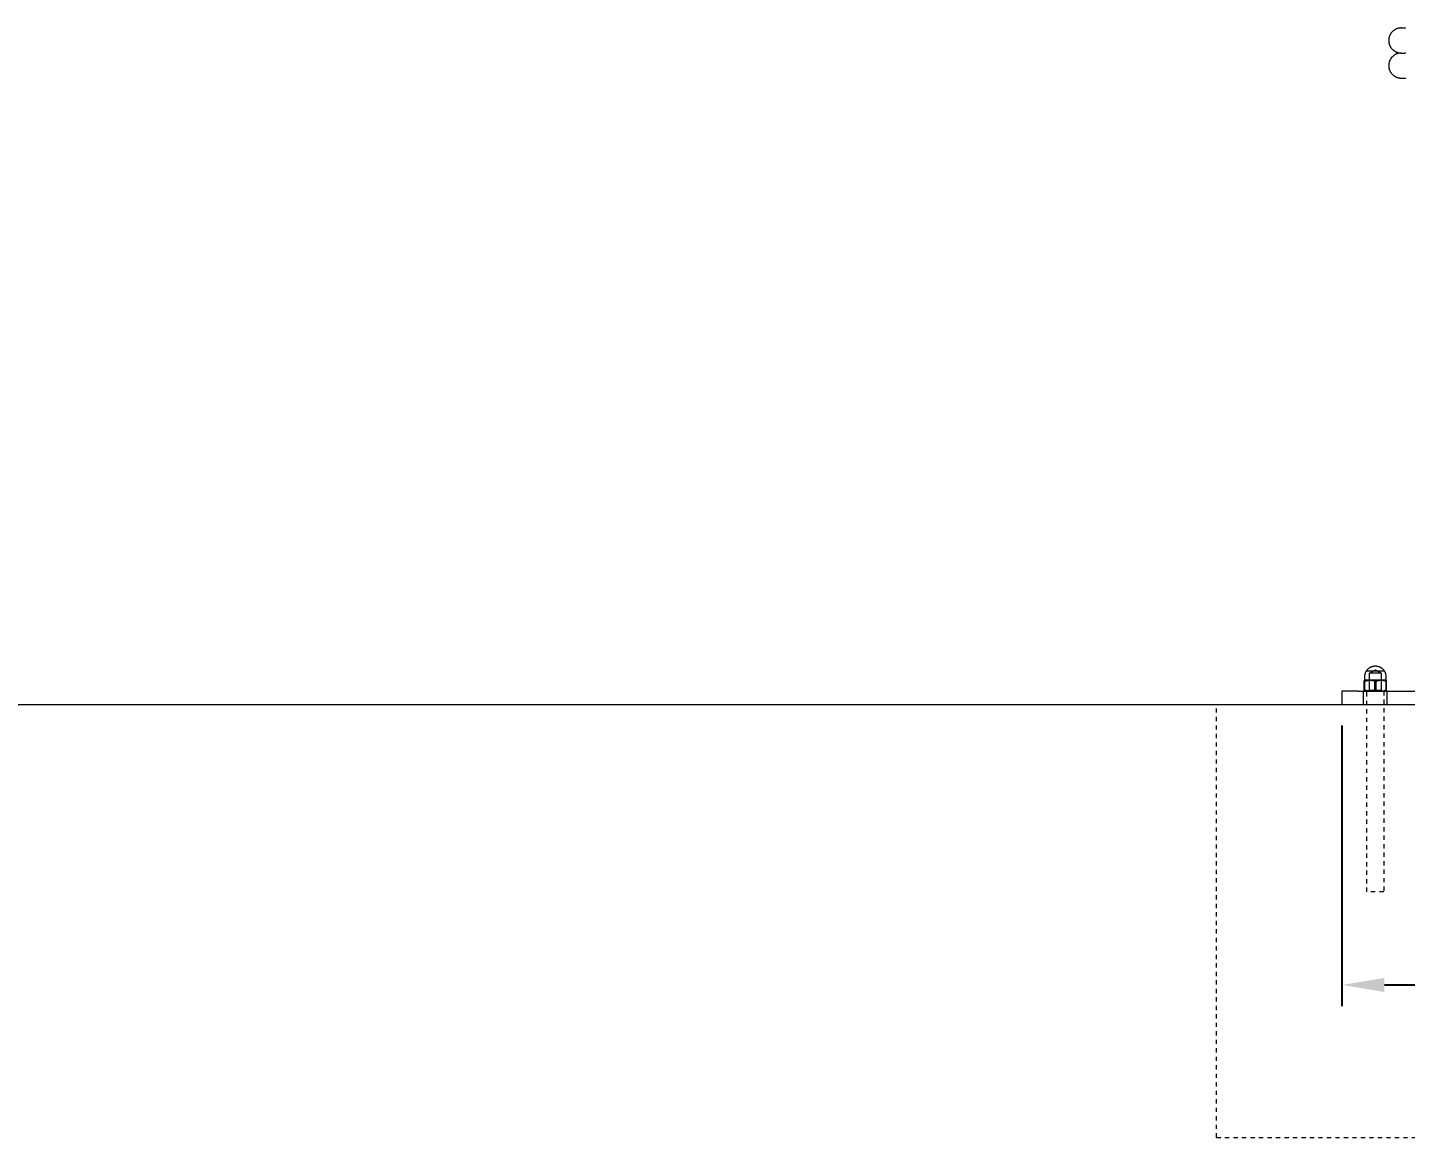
# Model space of a CAD drawing. Header units: inches. Extents: x -14 to 184, y -4 to 134.
# Drawn here: x 91.46 to 123.89, y 101.16 to 127.29 of the extents above; entities that cross this region are included whole.
import ezdxf

# ---------------------------------------------------------------- set-up
doc = ezdxf.new("R2010")
doc.units = ezdxf.units.IN
doc.linetypes.add('HIDDEN', pattern=[1.905, 1.27, -0.635])
for name, color, linetype, lineweight in [('ZANO_R', 7, 'Continuous', 0), ('ZANO_R_przerywana', 250, 'HIDDEN', 0), ('ZANO_W', 1, 'Continuous', 0)]:
    doc.layers.add(name, color=color, linetype=linetype, lineweight=lineweight)
doc.styles.get("Standard").update_dxf_attribs({"font": 'arial.ttf'})
doc.dimstyles.new('amerykanie', dxfattribs={"dimtxt": 50, "dimasz": 50, "dimexe": 0.5, "dimexo": 0.5, "dimgap": 1, "dimtad": 1, "dimdec": 0, "dimzin": 0, "dimlunit": 5, "dimtxsty": 'Standard', "dimcen": 0.09, "dimclrd": 1, "dimclre": 1, "dimclrt": 1, "dimazin": 0, "dimtfac": 1, "dimtdec": 0, "dimtmove": 0, "dimatfit": 3, "dimfxl": 1, "dimtzin": 0, "dimarcsym": 1})

# ---------------------------------------------------------------- blocks, each defined once
blk = doc.blocks.new('*D384')
at = {"layer": 'ZANO_W', "color": 1, "lineweight": -2}
for p, q in [((122.399, 110.855), (122.399, 104.251)), ((178.462, 110.855), (178.462, 104.251)), ((123.399, 104.751), (177.462, 104.751))]:
    blk.add_line(p, q, dxfattribs=at)
at = {"layer": 'ZANO_W', "color": 1}
for points in [[(123.399, 104.918), (123.399, 104.585), (122.399, 104.751)], [(177.462, 104.585), (177.462, 104.918), (178.462, 104.751)]]:
    blk.add_solid(points, dxfattribs=at)
at = {"layer": 'ZANO_W', "color": 1, "insert": (150.43, 106.092), "char_height": 1.625, "attachment_point": 5}
blk.add_mtext('56 1/16', dxfattribs=at)

msp = doc.modelspace()

# ---------------------------------------------------------------- linework, layer by layer
at = {"layer": 'ZANO_R'}
for p, q in [((123.56742, 127.17114), (123.56119, 127.16321)), ((123.57391, 127.17885), (123.56742, 127.17114)), ((123.58067, 127.18633), (123.57391, 127.17885)), ((123.58767, 127.19359), (123.58067, 127.18633)), ((123.59492, 127.20059), (123.58767, 127.19359)), ((123.60241, 127.20735), (123.59492, 127.20059)), ((123.61012, 127.21384), (123.60241, 127.20735)), ((123.61805, 127.22007), (123.61012, 127.21384)), ((123.62619, 127.22602), (123.61805, 127.22007)), ((123.63452, 127.2317), (123.62619, 127.22602)), ((123.64304, 127.23708), (123.63452, 127.2317)), ((123.65175, 127.24217), (123.64304, 127.23708)), ((123.66062, 127.24696), (123.65175, 127.24217)), ((123.66965, 127.25145), (123.66062, 127.24696)), ((123.67883, 127.25562), (123.66965, 127.25145)), ((123.68814, 127.25948), (123.67883, 127.25562)), ((123.69758, 127.26302), (123.68814, 127.25948)), ((123.70714, 127.26623), (123.69758, 127.26302)), ((123.7168, 127.26912), (123.70714, 127.26623)), ((123.72655, 127.27167), (123.7168, 127.26912)), ((123.73639, 127.27389), (123.72655, 127.27167)), ((123.74629, 127.27578), (123.73639, 127.27389)), ((123.75626, 127.27732), (123.74629, 127.27578)), ((123.76627, 127.27852), (123.75626, 127.27732)), ((123.77631, 127.27938), (123.76627, 127.27852)), ((123.78638, 127.2799), (123.77631, 127.27938)), ((123.79646, 127.28007), (123.78638, 127.2799)), ((123.79646, 127.28007), (123.88505, 127.28007)), ((123.88505, 127.28007), (123.88539, 127.28008)), ((123.88539, 127.28008), (123.88573, 127.28009)), ((123.88573, 127.28009), (123.88606, 127.28012)), ((123.88606, 127.28012), (123.8864, 127.28016)), ((123.8864, 127.28016), (123.88673, 127.28021)), ((123.88673, 127.28021), (123.88707, 127.28028)), ((123.88707, 127.28028), (123.8874, 127.28035)), ((123.8874, 127.28035), (123.88773, 127.28044)), ((123.88773, 127.28044), (123.88805, 127.28054)), ((123.88805, 127.28054), (123.88837, 127.28065)), ((123.88837, 127.28065), (123.88869, 127.28077)), ((123.88869, 127.28077), (123.889, 127.2809)), ((123.889, 127.2809), (123.88931, 127.28104)), ((123.88931, 127.28104), (123.88961, 127.28119)), ((123.88961, 127.28119), (123.88991, 127.28135)), ((123.88991, 127.28135), (123.8902, 127.28153)), ((123.8902, 127.28153), (123.89049, 127.28171)), ((123.89049, 127.28171), (123.89077, 127.2819)), ((123.89077, 127.2819), (123.89104, 127.2821)), ((123.89104, 127.2821), (123.8913, 127.28231)), ((123.8913, 127.28231), (123.89156, 127.28253)), ((123.89156, 127.28253), (123.89181, 127.28276)), ((123.89181, 127.28276), (123.89205, 127.283)), ((123.89205, 127.283), (123.89229, 127.28324)), ((123.89229, 127.28324), (123.89251, 127.2835)), ((123.89251, 127.2835), (123.89273, 127.28376)), ((123.89273, 127.28376), (123.89294, 127.28403)), ((123.89294, 127.28403), (123.89314, 127.2843)), ((123.89314, 127.2843), (123.89332, 127.28458)), ((123.89332, 127.28458), (123.8935, 127.28487)), ((123.8935, 127.28487), (123.89367, 127.28517)), ((123.89367, 127.28517), (123.89383, 127.28547)), ((123.89383, 127.28547), (123.89398, 127.28577)), ((123.89398, 127.28577), (123.89411, 127.28608)), ((123.89411, 127.28608), (123.89424, 127.2864)), ((123.89424, 127.2864), (123.89436, 127.28671)), ((123.89436, 127.28671), (123.89446, 127.28704)), ((123.89446, 127.28704), (123.89455, 127.28736)), ((123.89455, 127.28736), (123.89464, 127.28769)), ((123.89464, 127.28769), (123.89471, 127.28802)), ((123.89471, 127.28802), (123.89477, 127.28836)), ((123.89477, 127.28836), (123.89481, 127.28869)), ((123.89481, 127.28869), (123.89485, 127.28903)), ((123.50136, 126.99487), (123.50119, 126.98479)), ((123.50119, 126.98479), (123.50136, 126.97471)), ((123.50188, 127.00494), (123.50136, 126.99487)), ((123.50136, 126.97471), (123.50188, 126.96464)), ((123.50274, 127.01499), (123.50188, 127.00494)), ((123.50188, 126.96464), (123.50274, 126.9546)), ((123.50394, 127.025), (123.50274, 127.01499)), ((123.50274, 126.9546), (123.50394, 126.94459)), ((123.50548, 127.03496), (123.50394, 127.025)), ((123.50394, 126.94459), (123.50548, 126.93462)), ((123.50737, 127.04487), (123.50548, 127.03496)), ((123.50548, 126.93462), (123.50737, 126.92472)), ((123.50958, 127.0547), (123.50737, 127.04487)), ((123.50737, 126.92472), (123.50958, 126.91488)), ((123.51214, 127.06446), (123.50958, 127.0547)), ((123.50958, 126.91488), (123.51214, 126.90513)), ((123.51502, 127.07412), (123.51214, 127.06446)), ((123.51214, 126.90513), (123.51502, 126.89547)), ((123.51824, 127.08368), (123.51502, 127.07412)), ((123.51502, 126.89547), (123.51824, 126.88591)), ((123.52178, 127.09312), (123.51824, 127.08368)), ((123.51824, 126.88591), (123.52178, 126.87647)), ((123.52563, 127.10243), (123.52178, 127.09312)), ((123.52178, 126.87647), (123.52563, 126.86716)), ((123.52981, 127.11161), (123.52563, 127.10243)), ((123.52563, 126.86716), (123.52981, 126.85798)), ((123.53429, 127.12064), (123.52981, 127.11161)), ((123.52981, 126.85798), (123.53429, 126.84895)), ((123.53908, 127.12951), (123.53429, 127.12064)), ((123.53429, 126.84895), (123.53908, 126.84008)), ((123.54418, 127.13821), (123.53908, 127.12951)), ((123.53908, 126.84008), (123.54418, 126.83137)), ((123.54956, 127.14674), (123.54418, 127.13821)), ((123.55523, 127.15507), (123.54956, 127.14674)), ((123.56119, 127.16321), (123.55523, 127.15507)), ((123.52981, 126.52106), (123.52563, 126.51188)), ((123.53429, 126.53009), (123.52981, 126.52106)), ((123.53908, 126.53896), (123.53429, 126.53009)), ((123.54418, 126.54766), (123.53908, 126.53896)), ((123.54418, 126.83137), (123.54956, 126.82285)), ((123.54956, 126.55619), (123.54418, 126.54766)), ((123.54956, 126.82285), (123.55523, 126.81451)), ((123.55523, 126.56452), (123.54956, 126.55619)), ((123.55523, 126.81451), (123.56119, 126.80638)), ((123.56119, 126.57266), (123.55523, 126.56452)), ((123.56119, 126.80638), (123.56742, 126.79845)), ((123.56742, 126.58059), (123.56119, 126.57266)), ((123.56742, 126.79845), (123.57391, 126.79074)), ((123.57391, 126.5883), (123.56742, 126.58059)), ((123.57391, 126.79074), (123.58067, 126.78325)), ((123.58067, 126.59578), (123.57391, 126.5883)), ((123.58067, 126.78325), (123.58767, 126.776)), ((123.58767, 126.60303), (123.58067, 126.59578)), ((123.58767, 126.776), (123.59492, 126.769)), ((123.59492, 126.61004), (123.58767, 126.60303)), ((123.59492, 126.769), (123.60241, 126.76224)), ((123.60241, 126.6168), (123.59492, 126.61004)), ((123.60241, 126.76224), (123.61012, 126.75574)), ((123.61012, 126.62329), (123.60241, 126.6168)), ((123.61012, 126.75574), (123.61805, 126.74952)), ((123.61805, 126.62952), (123.61012, 126.62329)), ((123.61805, 126.74952), (123.62619, 126.74356)), ((123.62619, 126.63547), (123.61805, 126.62952)), ((123.62619, 126.74356), (123.63452, 126.73789)), ((123.63452, 126.64115), (123.62619, 126.63547)), ((123.63452, 126.73789), (123.64304, 126.7325)), ((123.64304, 126.64653), (123.63452, 126.64115)), ((123.64304, 126.7325), (123.65175, 126.72741)), ((123.65175, 126.65162), (123.64304, 126.64653)), ((123.65175, 126.72741), (123.66062, 126.72262)), ((123.66062, 126.65641), (123.65175, 126.65162)), ((123.66062, 126.72262), (123.66965, 126.71814)), ((123.66965, 126.6609), (123.66062, 126.65641)), ((123.66965, 126.71814), (123.67883, 126.71396)), ((123.67883, 126.66507), (123.66965, 126.6609)), ((123.67883, 126.71396), (123.68814, 126.71011)), ((123.68814, 126.66893), (123.67883, 126.66507)), ((123.68814, 126.71011), (123.69758, 126.70657)), ((123.69758, 126.67247), (123.68814, 126.66893)), ((123.69758, 126.70657), (123.70714, 126.70335)), ((123.70714, 126.67568), (123.69758, 126.67247)), ((123.70714, 126.70335), (123.7168, 126.70047)), ((123.7168, 126.67857), (123.70714, 126.67568)), ((123.7168, 126.70047), (123.72655, 126.69791)), ((123.72655, 126.68112), (123.7168, 126.67857)), ((123.72655, 126.69791), (123.73639, 126.69569)), ((123.73639, 126.68334), (123.72655, 126.68112)), ((123.73639, 126.69569), (123.74629, 126.69381)), ((123.74629, 126.68522), (123.73639, 126.68334)), ((123.74629, 126.69381), (123.75626, 126.69227)), ((123.75626, 126.68677), (123.74629, 126.68522)), ((123.75626, 126.69227), (123.76627, 126.69107)), ((123.76627, 126.68797), (123.75626, 126.68677)), ((123.76627, 126.69107), (123.77631, 126.69021)), ((123.77631, 126.68883), (123.76627, 126.68797)), ((123.77631, 126.69021), (123.78638, 126.68969)), ((123.78638, 126.68935), (123.77631, 126.68883)), ((123.78638, 126.68969), (123.79646, 126.68952)), ((123.79646, 126.68952), (123.78638, 126.68935)), ((123.79646, 126.68952), (123.88505, 126.68952)), ((123.88505, 126.68952), (123.88538, 126.68952)), ((123.88538, 126.68952), (123.88572, 126.68954)), ((123.88572, 126.68954), (123.88606, 126.68957)), ((123.88606, 126.68957), (123.88639, 126.68961)), ((123.88639, 126.68961), (123.88673, 126.68966)), ((123.88673, 126.68966), (123.88706, 126.68973)), ((123.88706, 126.68973), (123.88739, 126.6898)), ((123.88739, 126.6898), (123.88771, 126.68989)), ((123.88771, 126.68989), (123.88804, 126.68998)), ((123.88804, 126.68998), (123.88836, 126.69009)), ((123.88836, 126.69009), (123.88867, 126.69021)), ((123.88867, 126.69021), (123.88898, 126.69034)), ((123.88898, 126.69034), (123.88929, 126.69048)), ((123.88929, 126.69048), (123.88959, 126.69063)), ((123.88959, 126.69063), (123.88989, 126.69079)), ((123.88989, 126.69079), (123.89018, 126.69096)), ((123.89018, 126.69096), (123.89046, 126.69114)), ((123.89046, 126.69114), (123.89074, 126.69133)), ((123.89074, 126.69133), (123.89101, 126.69153)), ((123.89101, 126.69153), (123.89128, 126.69174)), ((123.89128, 126.69174), (123.89154, 126.69196)), ((123.89154, 126.69196), (123.89179, 126.69219)), ((123.89179, 126.69219), (123.89203, 126.69242)), ((123.89203, 126.69242), (123.89226, 126.69267)), ((123.89226, 126.69267), (123.89249, 126.69292)), ((123.89249, 126.69292), (123.8927, 126.69318)), ((123.8927, 126.69318), (123.89291, 126.69344)), ((123.89291, 126.69344), (123.89311, 126.69371)), ((123.89311, 126.69371), (123.8933, 126.69399)), ((123.8933, 126.69399), (123.89348, 126.69428)), ((123.89348, 126.69428), (123.89365, 126.69457)), ((123.89365, 126.69457), (123.89381, 126.69487)), ((123.89381, 126.69487), (123.89395, 126.69517)), ((123.89395, 126.69517), (123.89409, 126.69548)), ((123.89409, 126.69548), (123.89422, 126.69579)), ((123.89422, 126.69579), (123.89434, 126.69611)), ((123.89434, 126.69611), (123.89444, 126.69643)), ((123.89444, 126.69643), (123.89454, 126.69675)), ((123.89454, 126.69675), (123.89462, 126.69708)), ((123.89462, 126.69708), (123.89469, 126.69741)), ((123.89469, 126.69741), (123.89476, 126.69774)), ((123.89476, 126.69774), (123.89481, 126.69807)), ((123.89481, 126.69807), (123.89484, 126.69841)), ((123.50136, 126.40432), (123.50119, 126.39424)), ((123.50119, 126.39424), (123.50136, 126.38416)), ((123.50188, 126.41439), (123.50136, 126.40432)), ((123.50136, 126.38416), (123.50188, 126.37409)), ((123.50274, 126.42444), (123.50188, 126.41439)), ((123.50188, 126.37409), (123.50274, 126.36405)), ((123.50394, 126.43445), (123.50274, 126.42444)), ((123.50274, 126.36405), (123.50394, 126.35404)), ((123.50548, 126.44441), (123.50394, 126.43445)), ((123.50394, 126.35404), (123.50548, 126.34407)), ((123.50737, 126.45432), (123.50548, 126.44441)), ((123.50548, 126.34407), (123.50737, 126.33417)), ((123.50958, 126.46415), (123.50737, 126.45432)), ((123.50737, 126.33417), (123.50958, 126.32433)), ((123.51214, 126.47391), (123.50958, 126.46415)), ((123.50958, 126.32433), (123.51214, 126.31458)), ((123.51502, 126.48357), (123.51214, 126.47391)), ((123.51214, 126.31458), (123.51502, 126.30492)), ((123.51824, 126.49312), (123.51502, 126.48357)), ((123.51502, 126.30492), (123.51824, 126.29536)), ((123.52178, 126.50257), (123.51824, 126.49312)), ((123.51824, 126.29536), (123.52178, 126.28592)), ((123.52563, 126.51188), (123.52178, 126.50257)), ((123.52178, 126.28592), (123.52563, 126.2766)), ((123.52563, 126.2766), (123.52981, 126.26743)), ((123.52981, 126.26743), (123.53429, 126.2584)), ((123.53429, 126.2584), (123.53908, 126.24952)), ((123.53908, 126.24952), (123.54418, 126.24082)), ((123.54418, 126.24082), (123.54956, 126.2323)), ((123.54956, 126.2323), (123.55523, 126.22396)), ((123.55523, 126.22396), (123.56119, 126.21583)), ((123.56119, 126.21583), (123.56742, 126.2079)), ((123.56742, 126.2079), (123.57391, 126.20019)), ((123.57391, 126.20019), (123.58067, 126.1927)), ((123.58067, 126.1927), (123.58767, 126.18545)), ((123.58767, 126.18545), (123.59492, 126.17844)), ((123.59492, 126.17844), (123.60241, 126.17169)), ((123.60241, 126.17169), (123.61012, 126.16519)), ((123.61012, 126.16519), (123.61805, 126.15897)), ((123.61805, 126.15897), (123.62619, 126.15301)), ((123.62619, 126.15301), (123.63452, 126.14734)), ((123.63452, 126.14734), (123.64304, 126.14195)), ((123.64304, 126.14195), (123.65175, 126.13686)), ((123.65175, 126.13686), (123.66062, 126.13207)), ((123.66062, 126.13207), (123.66965, 126.12759)), ((123.66965, 126.12759), (123.67883, 126.12341)), ((123.67883, 126.12341), (123.68814, 126.11955)), ((123.68814, 126.11955), (123.69758, 126.11602)), ((123.69758, 126.11602), (123.70714, 126.1128)), ((123.70714, 126.1128), (123.7168, 126.10992)), ((123.7168, 126.10992), (123.72655, 126.10736)), ((123.72655, 126.10736), (123.73639, 126.10514)), ((123.73639, 126.10514), (123.74629, 126.10326)), ((123.74629, 126.10326), (123.75626, 126.10172)), ((123.75626, 126.10172), (123.76627, 126.10051)), ((123.76627, 126.10051), (123.77631, 126.09966)), ((123.77631, 126.09966), (123.78638, 126.09914)), ((123.78638, 126.09914), (123.79646, 126.09897)), ((123.79646, 126.09897), (123.88505, 126.09897)), ((123.88505, 126.09897), (123.88539, 126.09896)), ((123.88539, 126.09896), (123.88573, 126.09894)), ((123.88573, 126.09894), (123.88606, 126.09891)), ((123.88606, 126.09891), (123.8864, 126.09887)), ((123.8864, 126.09887), (123.88673, 126.09882)), ((123.88673, 126.09882), (123.88707, 126.09876)), ((123.88707, 126.09876), (123.8874, 126.09868)), ((123.8874, 126.09868), (123.88773, 126.0986)), ((123.88773, 126.0986), (123.88805, 126.0985)), ((123.88805, 126.0985), (123.88837, 126.09839)), ((123.88837, 126.09839), (123.88869, 126.09827)), ((123.88869, 126.09827), (123.889, 126.09814)), ((123.889, 126.09814), (123.88931, 126.098)), ((123.88931, 126.098), (123.88961, 126.09784)), ((123.88961, 126.09784), (123.88991, 126.09768)), ((123.88991, 126.09768), (123.8902, 126.09751)), ((123.8902, 126.09751), (123.89049, 126.09733)), ((123.89049, 126.09733), (123.89077, 126.09714)), ((123.89077, 126.09714), (123.89104, 126.09693)), ((123.89104, 126.09693), (123.8913, 126.09672)), ((123.8913, 126.09672), (123.89156, 126.0965)), ((123.89156, 126.0965), (123.89181, 126.09627)), ((123.89181, 126.09627), (123.89205, 126.09604)), ((123.89205, 126.09604), (123.89229, 126.09579)), ((123.89229, 126.09579), (123.89251, 126.09554)), ((123.89251, 126.09554), (123.89273, 126.09528)), ((123.89273, 126.09528), (123.89294, 126.09501)), ((123.89294, 126.09501), (123.89314, 126.09473)), ((123.89314, 126.09473), (123.89332, 126.09445)), ((123.89332, 126.09445), (123.8935, 126.09416)), ((123.8935, 126.09416), (123.89367, 126.09387)), ((123.89367, 126.09387), (123.89383, 126.09357)), ((123.89383, 126.09357), (123.89398, 126.09326)), ((123.89398, 126.09326), (123.89411, 126.09295)), ((123.89411, 126.09295), (123.89424, 126.09264)), ((123.89424, 126.09264), (123.89436, 126.09232)), ((123.89436, 126.09232), (123.89446, 126.092)), ((123.89446, 126.092), (123.89455, 126.09167)), ((123.89455, 126.09167), (123.89464, 126.09134)), ((123.89464, 126.09134), (123.89471, 126.09101)), ((123.89471, 126.09101), (123.89477, 126.09068)), ((123.89477, 126.09068), (123.89481, 126.09034)), ((123.89481, 126.09034), (123.89485, 126.09001)), ((123.0882, 112.24001), (123.09596, 112.24322)), ((123.09596, 112.24322), (123.10383, 112.24617)), ((123.10383, 112.24617), (123.11179, 112.24885)), ((123.11179, 112.24885), (123.11984, 112.25126)), ((123.11984, 112.25126), (123.12797, 112.25338)), ((123.12797, 112.25338), (123.13617, 112.25523)), ((123.13617, 112.25523), (123.14442, 112.2568)), ((123.14442, 112.2568), (123.15272, 112.25809)), ((123.15272, 112.25809), (123.16107, 112.25909)), ((123.16107, 112.25909), (123.16944, 112.25981)), ((123.16944, 112.25981), (123.17783, 112.26024)), ((123.17783, 112.26024), (123.18623, 112.26038)), ((123.18623, 112.26038), (123.19463, 112.26024)), ((123.19463, 112.26024), (123.20302, 112.25981)), ((123.20302, 112.25981), (123.21139, 112.25909)), ((123.21139, 112.25909), (123.21973, 112.25809)), ((123.21973, 112.25809), (123.22804, 112.2568)), ((123.22804, 112.2568), (123.23629, 112.25523)), ((123.23629, 112.25523), (123.24449, 112.25338)), ((123.24449, 112.25338), (123.25262, 112.25126)), ((123.25262, 112.25126), (123.26067, 112.24885)), ((123.26067, 112.24885), (123.26863, 112.24617)), ((123.26863, 112.24617), (123.2765, 112.24322)), ((123.2765, 112.24322), (123.28426, 112.24001)), ((122.92463, 111.90288), (122.93053, 111.92573)), ((122.93053, 111.92573), (122.93643, 111.90288)), ((123.06185, 111.92573), (122.93071, 111.92573)), ((122.9356, 111.92576), (122.94017, 111.93046)), ((122.94017, 112.01432), (122.94031, 112.02272)), ((122.94017, 111.93046), (122.94017, 112.01432)), ((122.94031, 112.02272), (122.94074, 112.03111)), ((122.94074, 112.03111), (122.94146, 112.03948)), ((122.94146, 112.03948), (122.94246, 112.04782)), ((122.94246, 112.04782), (122.94374, 112.05613)), ((122.94374, 112.05613), (122.94531, 112.06438)), ((122.94531, 112.06438), (122.94716, 112.07258)), ((122.94716, 112.07258), (122.94929, 112.0807)), ((122.94929, 112.0807), (122.95169, 112.08876)), ((122.95169, 112.08876), (122.95437, 112.09672)), ((122.95437, 112.09672), (122.95732, 112.10459)), ((122.95732, 112.10459), (122.96054, 112.11235)), ((122.96054, 112.11235), (122.96402, 112.12)), ((122.96402, 112.12), (122.96775, 112.12752)), ((122.96775, 112.12752), (122.97175, 112.13492)), ((122.97175, 112.13492), (122.97599, 112.14217)), ((122.98454, 111.91922), (122.97236, 111.91673)), ((122.97599, 112.14217), (122.98047, 112.14927)), ((122.98047, 112.14927), (122.9852, 112.15622)), ((122.9968, 111.92131), (122.98454, 111.91922)), ((122.9852, 112.15622), (122.99016, 112.163)), ((122.98781, 111.91703), (123.00091, 111.91954)), ((122.98938, 112.14904), (123.38308, 112.14904)), ((122.99016, 112.163), (122.99535, 112.1696)), ((122.99535, 112.1696), (123.00077, 112.17603)), ((123.00911, 111.92301), (122.9968, 111.92131)), ((123.00077, 112.17603), (123.0064, 112.18227)), ((123.00091, 111.91954), (123.01408, 111.92162)), ((123.0064, 112.18227), (123.01224, 112.18831)), ((123.02148, 111.92431), (123.00911, 111.92301)), ((123.01224, 112.18831), (123.01828, 112.19415)), ((123.01408, 111.92162), (123.02731, 111.92329)), ((123.01828, 112.19415), (123.02451, 112.19978)), ((123.03388, 111.92522), (123.02148, 111.92431)), ((123.02451, 112.19978), (123.03094, 112.20519)), ((123.02731, 111.92329), (123.04059, 111.92453)), ((123.03094, 112.20519), (123.03755, 112.21038)), ((123.0463, 111.92572), (123.03388, 111.92522)), ((123.03755, 112.21038), (123.04433, 112.21534)), ((123.04059, 111.92453), (123.0539, 111.92534)), ((123.04433, 112.21534), (123.05127, 112.22007)), ((123.05127, 112.22007), (123.05838, 112.22456)), ((123.05237, 111.68737), (123.05237, 112.08715)), ((123.25773, 112.08715), (123.05238, 112.08715)), ((123.05243, 112.08719), (123.18623, 112.16758)), ((123.06558, 111.9252), (123.0532, 111.92571)), ((123.0539, 111.92534), (123.06723, 111.92573)), ((123.05838, 112.22456), (123.06563, 112.2288)), ((123.05888, 111.92563), (123.06342, 111.92571)), ((123.07793, 111.92428), (123.06558, 111.9252)), ((123.06563, 112.2288), (123.07302, 112.23279)), ((123.06723, 111.92573), (123.08055, 111.92534)), ((123.07057, 111.92572), (123.07556, 111.92563)), ((123.31844, 111.92573), (123.07186, 111.92573)), ((123.07302, 112.23279), (123.08055, 112.23653)), ((123.09025, 111.92297), (123.07793, 111.92428)), ((123.08055, 112.23653), (123.0882, 112.24001)), ((123.08055, 111.92534), (123.09386, 111.92453)), ((123.10252, 111.92127), (123.09025, 111.92297)), ((123.09386, 111.92453), (123.10714, 111.92329)), ((123.11473, 111.91917), (123.10252, 111.92127)), ((123.10714, 111.92329), (123.12037, 111.92162)), ((123.12687, 111.91668), (123.11473, 111.91917)), ((123.12037, 111.92162), (123.13354, 111.91954)), ((123.13354, 111.91954), (123.14664, 111.91703)), ((123.18623, 112.16758), (123.32002, 112.08719)), ((123.22962, 111.91778), (123.21564, 111.91476)), ((123.24369, 111.92033), (123.22962, 111.91778)), ((123.25784, 111.92239), (123.24369, 111.92033)), ((123.24701, 111.91702), (123.25952, 111.91952)), ((123.32007, 112.08715), (123.25773, 112.08715)), ((123.27206, 111.92398), (123.25784, 111.92239)), ((123.25952, 111.91952), (123.27211, 111.92161)), ((123.28631, 111.92508), (123.27206, 111.92398)), ((123.27211, 111.92161), (123.28475, 111.92328)), ((123.28426, 112.24001), (123.29191, 112.23653)), ((123.28475, 111.92328), (123.29745, 111.92452)), ((123.3006, 111.9257), (123.28631, 111.92508)), ((123.29191, 112.23653), (123.29943, 112.23279)), ((123.29745, 111.92452), (123.31018, 111.92534)), ((123.29943, 112.23279), (123.30683, 112.2288)), ((123.30683, 112.2288), (123.31408, 112.22456)), ((123.32342, 111.92512), (123.30903, 111.92571)), ((123.31018, 111.92534), (123.32293, 111.92573)), ((123.31408, 112.22456), (123.32118, 112.22007)), ((123.31502, 111.92563), (123.31926, 111.92571)), ((123.32008, 112.08716), (123.32008, 112.08716)), ((123.32009, 112.08715), (123.32009, 111.68737)), ((123.32118, 112.22007), (123.32813, 112.21534)), ((123.32293, 111.92573), (123.33568, 111.92534)), ((123.33777, 111.92404), (123.32342, 111.92512)), ((123.41173, 111.92573), (123.32616, 111.92573)), ((123.32813, 112.21534), (123.33491, 112.21038)), ((123.33491, 112.21038), (123.34152, 112.20519)), ((123.33568, 111.92534), (123.34841, 111.92452)), ((123.35207, 111.92247), (123.33777, 111.92404)), ((123.34152, 112.20519), (123.34794, 112.19978)), ((123.34794, 112.19978), (123.35418, 112.19415)), ((123.34841, 111.92452), (123.3611, 111.92327)), ((123.36632, 111.9204), (123.35207, 111.92247)), ((123.35418, 112.19415), (123.36022, 112.18831)), ((123.36022, 112.18831), (123.36606, 112.18227)), ((123.3611, 111.92327), (123.37375, 111.92161)), ((123.36606, 112.18227), (123.37169, 112.17603)), ((123.38049, 111.91786), (123.36632, 111.9204)), ((123.37169, 112.17603), (123.3771, 112.1696)), ((123.37375, 111.92161), (123.38633, 111.91952)), ((123.3771, 112.1696), (123.38229, 112.163)), ((123.39456, 111.91483), (123.38049, 111.91786)), ((123.38229, 112.163), (123.38725, 112.15622)), ((123.38633, 111.91952), (123.39884, 111.91701)), ((123.38725, 112.15622), (123.39198, 112.14927)), ((123.39198, 112.14927), (123.39647, 112.14217)), ((123.39647, 112.14217), (123.40071, 112.13492)), ((123.40071, 112.13492), (123.4047, 112.12752)), ((123.4047, 112.12752), (123.40844, 112.12)), ((123.40844, 112.12), (123.41192, 112.11235)), ((123.43492, 111.92573), (123.41173, 111.92573)), ((123.41192, 112.11235), (123.41514, 112.10459)), ((123.41514, 112.10459), (123.41808, 112.09672)), ((123.41808, 112.09672), (123.42076, 112.08876)), ((123.42076, 112.08876), (123.42317, 112.0807)), ((123.42317, 112.0807), (123.4253, 112.07258)), ((123.4253, 112.07258), (123.42714, 112.06438)), ((123.42714, 112.06438), (123.42871, 112.05613)), ((123.42871, 112.05613), (123.43, 112.04782)), ((123.43, 112.04782), (123.431, 112.03948)), ((123.431, 112.03948), (123.43172, 112.03111)), ((123.43172, 112.03111), (123.43215, 112.02272)), ((123.43215, 112.02272), (123.43229, 112.01432)), ((123.43229, 112.01432), (123.43229, 111.93046)), ((123.43229, 111.93046), (123.43686, 111.92576)), ((123.44049, 111.92573), (123.43492, 111.92573)), ((123.43528, 111.92607), (123.43539, 111.92602)), ((123.43539, 111.92602), (123.43551, 111.92598)), ((123.43551, 111.92598), (123.43562, 111.92595)), ((123.43562, 111.92595), (123.43574, 111.92591)), ((123.43574, 111.92591), (123.43586, 111.92588)), ((123.43586, 111.92588), (123.43598, 111.92586)), ((123.43598, 111.92586), (123.4361, 111.92584)), ((123.44175, 111.92571), (123.43603, 111.90288)), ((123.4361, 111.92584), (123.43622, 111.92582)), ((123.43622, 111.92582), (123.43634, 111.92581)), ((123.43634, 111.92581), (123.43646, 111.9258)), ((123.44179, 111.92573), (123.44049, 111.92573)), ((123.44207, 111.92573), (123.44179, 111.92573)), ((123.44213, 111.92573), (123.44207, 111.92573)), ((123.44212, 111.92573), (123.44213, 111.92573)), ((123.44213, 111.92573), (123.44213, 111.92573)), ((123.44213, 111.92573), (123.44213, 111.92573)), ((123.44213, 111.92573), (123.44231, 111.92563)), ((123.44783, 111.90288), (123.44231, 111.92563)), ((122.39883, 111.66983), (122.39883, 111.35487)), ((122.79253, 111.66983), (122.39883, 111.66983)), ((122.79253, 111.66983), (125.94213, 111.66983)), ((122.91064, 111.35487), (122.91064, 111.66983)), ((122.93639, 111.90692), (122.92463, 111.90288)), ((122.92463, 111.69269), (122.92463, 111.90288)), ((122.93034, 111.66985), (122.92463, 111.69269)), ((122.92463, 111.69269), (122.93621, 111.68871)), ((122.93053, 111.66983), (122.93015, 111.66993)), ((122.9309, 111.66993), (122.93053, 111.66983)), ((122.93643, 111.69269), (122.9307, 111.66985)), ((122.93621, 111.68871), (122.94792, 111.6851)), ((122.94827, 111.91057), (122.93639, 111.90692)), ((122.93643, 111.90288), (122.9491, 111.90703)), ((122.93643, 111.69269), (122.93643, 111.90288)), ((122.95011, 111.68823), (122.93643, 111.69269)), ((122.94792, 111.6851), (122.95974, 111.68187)), ((122.96027, 111.91384), (122.94827, 111.91057)), ((122.9491, 111.90703), (122.96189, 111.91078)), ((122.96394, 111.68425), (122.95011, 111.68823)), ((122.95974, 111.68187), (122.97165, 111.67901)), ((122.97236, 111.91673), (122.96027, 111.91384)), ((122.96189, 111.91078), (122.9748, 111.91411)), ((122.9779, 111.68074), (122.96394, 111.68425)), ((122.97165, 111.67901), (122.98364, 111.67653)), ((122.9748, 111.91411), (122.98781, 111.91703)), ((122.99197, 111.67771), (122.9779, 111.68074)), ((122.98364, 111.67653), (122.99571, 111.67443)), ((123.38308, 111.667), (122.98941, 111.667)), ((123.00614, 111.67516), (122.99197, 111.67771)), ((122.99571, 111.67443), (123.00784, 111.67271)), ((123.02039, 111.6731), (123.00614, 111.67516)), ((123.00784, 111.67271), (123.02002, 111.67138)), ((123.02002, 111.67138), (123.03223, 111.67043)), ((123.03469, 111.67153), (123.02039, 111.6731)), ((123.02877, 111.67083), (123.02875, 111.67083)), ((123.02875, 111.67083), (123.02875, 111.67083)), ((123.02875, 111.67083), (123.02875, 111.67083)), ((123.02875, 111.67083), (123.02875, 111.67083)), ((123.02875, 111.67083), (123.02876, 111.67083)), ((123.02875, 111.66983), (123.02875, 111.67083)), ((123.02876, 111.67084), (123.02877, 111.67085)), ((123.02876, 111.67083), (123.02887, 111.67083)), ((123.02882, 111.67088), (123.05237, 111.68737)), ((123.02887, 111.67083), (123.02942, 111.67083)), ((123.02942, 111.67083), (123.03183, 111.67083)), ((123.03183, 111.67083), (123.04134, 111.67083)), ((123.03223, 111.67043), (123.04447, 111.66987)), ((123.04905, 111.67044), (123.03469, 111.67153)), ((123.04143, 111.67083), (123.27035, 111.67083)), ((123.06343, 111.66985), (123.04905, 111.67044)), ((123.05239, 111.68737), (123.25773, 111.68737)), ((123.05349, 111.66985), (123.0653, 111.67031)), ((123.0653, 111.67031), (123.07708, 111.67114)), ((123.08639, 111.67049), (123.07213, 111.66986)), ((123.07708, 111.67114), (123.08884, 111.67234)), ((123.10062, 111.6716), (123.08639, 111.67049)), ((123.08884, 111.67234), (123.10054, 111.67392)), ((123.10054, 111.67392), (123.1122, 111.67587)), ((123.1148, 111.67319), (123.10062, 111.6716)), ((123.1122, 111.67587), (123.12378, 111.67819)), ((123.12892, 111.67526), (123.1148, 111.67319)), ((123.12378, 111.67819), (123.13528, 111.68088)), ((123.13892, 111.91381), (123.12687, 111.91668)), ((123.14296, 111.67781), (123.12892, 111.67526)), ((123.13528, 111.68088), (123.1467, 111.68394)), ((123.15087, 111.91054), (123.13892, 111.91381)), ((123.15691, 111.68083), (123.14296, 111.67781)), ((123.14664, 111.91703), (123.15965, 111.91411)), ((123.1467, 111.68394), (123.158, 111.68736)), ((123.16271, 111.9069), (123.15087, 111.91054)), ((123.17074, 111.68431), (123.15691, 111.68083)), ((123.158, 111.68736), (123.15923, 111.68774)), ((123.15814, 111.6874), (123.17443, 111.69269)), ((123.15965, 111.91411), (123.17256, 111.91078)), ((123.17443, 111.90288), (123.16271, 111.9069)), ((123.18446, 111.68827), (123.17074, 111.68431)), ((123.17256, 111.91078), (123.18535, 111.90703)), ((123.18803, 111.9073), (123.17443, 111.90288)), ((123.17443, 111.69269), (123.17443, 111.90288)), ((123.17443, 111.69269), (123.19163, 111.68736)), ((123.19803, 111.69269), (123.18446, 111.68827)), ((123.18535, 111.90703), (123.19803, 111.90288)), ((123.20177, 111.91127), (123.18803, 111.9073)), ((123.19163, 111.68736), (123.19857, 111.68538)), ((123.19172, 111.68734), (123.20498, 111.68354)), ((123.19803, 111.90288), (123.21009, 111.90702)), ((123.19803, 111.90288), (123.19803, 111.69269)), ((123.19803, 111.69269), (123.20957, 111.68872)), ((123.21564, 111.91476), (123.20177, 111.91127)), ((123.20498, 111.68354), (123.21836, 111.6802)), ((123.20957, 111.68872), (123.22124, 111.68513)), ((123.21009, 111.90702), (123.22228, 111.91077)), ((123.21836, 111.6802), (123.23185, 111.67731)), ((123.22124, 111.68513), (123.23302, 111.6819)), ((123.22228, 111.91077), (123.2346, 111.9141)), ((123.23185, 111.67731), (123.24543, 111.67489)), ((123.23302, 111.6819), (123.24489, 111.67904)), ((123.2346, 111.9141), (123.24701, 111.91702)), ((123.24489, 111.67904), (123.25684, 111.67657)), ((123.24543, 111.67489), (123.25908, 111.67293)), ((123.25684, 111.67657), (123.26887, 111.67446)), ((123.25773, 111.68737), (123.32007, 111.68737)), ((123.25908, 111.67293), (123.27279, 111.67144)), ((123.26887, 111.67446), (123.28096, 111.67274)), ((123.27035, 111.67083), (123.34369, 111.67083)), ((123.27279, 111.67144), (123.28654, 111.67042)), ((123.28096, 111.67274), (123.29309, 111.6714)), ((123.28654, 111.67042), (123.30033, 111.66986)), ((123.29309, 111.6714), (123.30526, 111.67045)), ((123.30526, 111.67045), (123.31746, 111.66988)), ((123.30659, 111.66983), (123.31356, 111.66993)), ((123.30903, 111.66985), (123.32004, 111.67015)), ((123.31502, 111.66993), (123.31896, 111.66985)), ((123.32004, 111.67015), (123.33103, 111.67078)), ((123.32009, 111.68737), (123.34363, 111.67088)), ((123.32506, 111.66984), (123.33086, 111.66993)), ((123.32799, 111.66987), (123.34023, 111.67043)), ((123.33022, 111.67073), (123.33112, 111.67079)), ((123.33112, 111.67079), (123.34639, 111.67235)), ((123.34023, 111.67043), (123.35244, 111.67138)), ((123.34371, 111.67083), (123.34371, 111.66983)), ((123.34639, 111.67235), (123.36159, 111.67444)), ((123.35244, 111.67138), (123.36462, 111.67271)), ((123.36159, 111.67444), (123.37672, 111.67705)), ((123.36462, 111.67271), (123.37675, 111.67443)), ((123.37672, 111.67705), (123.39174, 111.68019)), ((123.37675, 111.67443), (123.38881, 111.67653)), ((123.38304, 111.667), (123.38308, 111.667)), ((123.38308, 111.667), (123.38308, 111.667)), ((123.38881, 111.67653), (123.40081, 111.67901)), ((123.39174, 111.68019), (123.40664, 111.68384)), ((123.40851, 111.91132), (123.39456, 111.91483)), ((123.39884, 111.91701), (123.41126, 111.91409)), ((123.40081, 111.67901), (123.41272, 111.68187)), ((123.40664, 111.68384), (123.42141, 111.68801)), ((123.42234, 111.90733), (123.40851, 111.91132)), ((123.41126, 111.91409), (123.42357, 111.91076)), ((123.41272, 111.68187), (123.42454, 111.6851)), ((123.42141, 111.68801), (123.43603, 111.69269)), ((123.43603, 111.90288), (123.42234, 111.90733)), ((123.42357, 111.91076), (123.43577, 111.90702)), ((123.42454, 111.6851), (123.43624, 111.68871)), ((123.43577, 111.90702), (123.44783, 111.90288)), ((123.43603, 111.90288), (123.43603, 111.69269)), ((123.43603, 111.69269), (123.44175, 111.66985)), ((123.43624, 111.68871), (123.44783, 111.69269)), ((123.44155, 111.66993), (123.44193, 111.66983)), ((123.44193, 111.66983), (123.44231, 111.66993)), ((123.44231, 111.66993), (123.44213, 111.66983)), ((123.44231, 111.66993), (123.44783, 111.69269)), ((123.44783, 111.69269), (123.44783, 111.90288)), ((123.46182, 111.35487), (123.46182, 111.66983)), ((119.44607, 111.35487), (129.28859, 111.35487))]:
    msp.add_line(p, q, dxfattribs=at)
msp.add_lwpolyline([(-13.67217, 111.35487), (184.35738, 111.35487)], dxfattribs=at)
at = {"layer": 'ZANO_R_przerywana', "ltscale": 0.05}
for p, q in [((122.98938, 106.94258), (122.98938, 111.667)), ((123.38308, 111.667), (123.38308, 106.94258)), ((119.44607, 101.1614), (119.44607, 111.35487)), ((123.38308, 106.94258), (122.98941, 106.94258)), ((123.38304, 106.94258), (123.38308, 106.94258)), ((123.38308, 106.94258), (123.38308, 106.94258)), ((119.44607, 101.1614), (129.28859, 101.1614))]:
    msp.add_line(p, q, dxfattribs=at)

# ---------------------------------------------------------------- dimensions: what is measured, and where the dimension line sits
at = {"layer": 'ZANO_W'}
dim = msp.add_linear_dim(base=(178.46183, 104.75136), p1=(122.39883, 111.35487), p2=(178.46183, 111.35487), dimstyle='amerykanie', override={"dimtxt": 1.625, "dimasz": 1, "dimgap": 0.5, "dimdec": 4, "dimaunit": 1, "dimadec": 1, "dimtdec": 4, "dimtmove": 1, "dimfrac": 2}, dxfattribs=at)
dim.commit()
dim.dimension.update_dxf_attribs({"geometry": '*D384', "text_midpoint": (150.43033, 106.09157)})

doc.saveas('drawing.dxf')
